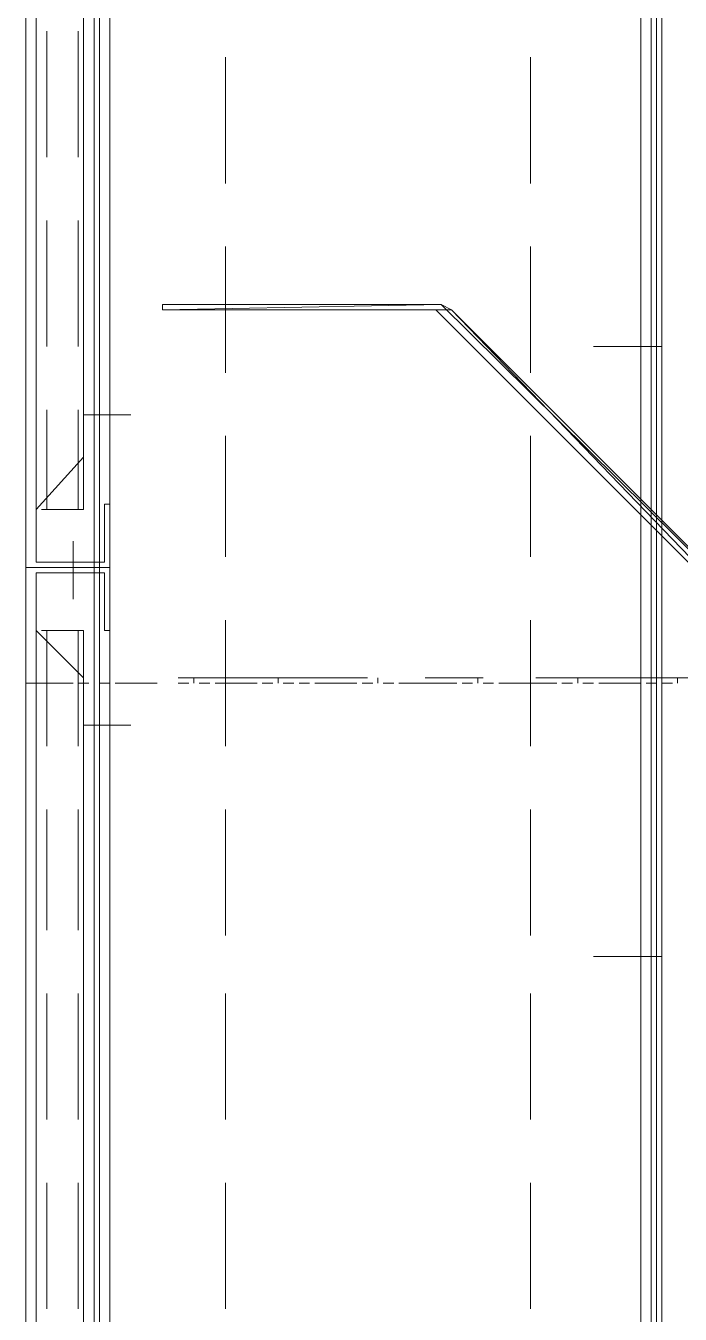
# Model space of a CAD drawing. Header units: metres. Extents: x 397906.3 to 397920.3, y 480840.8 to 480854.5.
# Drawn here: x 397906.59 to 397906.912, y 480842.552 to 480843.185 of the extents above; entities that cross this region are included whole.
import ezdxf

# ---------------------------------------------------------------- set-up
doc = ezdxf.new("R2010")
doc.units = ezdxf.units.M
doc.header["$MEASUREMENT"] = 0
for name, color, linetype, lineweight in [('04-RADIATOR', 213, 'Continuous', 0), ('10-SKID-P', 213, 'Continuous', 0), ('at_Entity', 7, 'Continuous', 0)]:
    doc.layers.add(name, color=color, linetype=linetype, lineweight=lineweight)

# ---------------------------------------------------------------- blocks, each defined once
blk = doc.blocks.new('WIP-Pump-S')
at = {"layer": '04-RADIATOR'}
for points in [[(7.2674, 3.20623), (7.2674, 0.46768)], [(7.58761, 0.46768), (7.58761, 3.20623), (7.2674, 3.20623)], [(7.2735, 3.20623), (7.2735, 0.48598)], [(7.58151, 0.48598), (7.58151, 3.20623)]]:
    blk.add_lwpolyline(points, dxfattribs=at)
at = {"layer": '10-SKID-P'}
blk.add_line((7.2674, 0.75129), (7.2674, 2.85552), dxfattribs=at)
blk.add_lwpolyline([(7.2613, 2.85247), (7.2613, 0.75434)], dxfattribs=at)
at = {"layer": 'at_Entity'}
for points in [[(7.58761, 2.85247), (7.58761, 2.85552), (7.63031, 2.85552), (7.63031, 1.8705), (7.58151, 1.8705)], [(7.58761, 2.85552), (7.58761, 1.8705)], [(7.59066, 2.85552), (7.59066, 1.8705)], [(7.26435, 0.75434), (7.26435, 2.85247)], [(7.59676, 2.23645), (7.59676, 2.16326)], [(7.62421, 2.2395), (7.62421, 2.16631)], [(7.59676, 2.18156), (7.59676, 2.10837)], [(7.59981, 2.18156), (7.59981, 2.10837)], [(7.61811, 2.18156), (7.61811, 2.10837)], [(7.62421, 2.10837), (7.62421, 2.18156)], [(7.33754, 2.16631), (7.33754, 2.09312)], [(7.51442, 2.16631), (7.51442, 2.09312)], [(7.62421, 2.12972), (7.62421, 2.05653)], [(7.59676, 2.12667), (7.59676, 2.05348)], [(7.59676, 2.07177), (7.59676, 1.99858)], [(7.59981, 2.07177), (7.59981, 1.99858)], [(7.61811, 2.07177), (7.61811, 1.99858)], [(7.62421, 1.99858), (7.62421, 2.07177)], [(7.33754, 2.05653), (7.33754, 1.98334)], [(7.51442, 2.05653), (7.51442, 1.98334)], [(7.55102, 2.01993), (7.39244, 2.01993), (7.13932, 1.76681), (7.13322, 1.76986), (7.38939, 2.02298), (7.55102, 2.02298), (7.55102, 2.01993), (7.55102, 2.01993)], [(7.38329, 2.01993), (7.13322, 1.76986), (7.14237, 1.76986), (7.38329, 2.01993)], [(7.38329, 2.01993), (7.39244, 2.01993), (7.14237, 1.76986), (7.38329, 2.01993)], [(7.38939, 2.02298), (7.38329, 2.01993), (7.55102, 2.01993), (7.38939, 2.02298)], [(7.38939, 2.02298), (7.55102, 2.02298), (7.55102, 2.01993), (7.38939, 2.02298)], [(7.62421, 2.01993), (7.62421, 1.94674)], [(7.59676, 2.01688), (7.59676, 1.94674)], [(7.30095, 1.99858), (7.2613, 1.99858)], [(7.27045, 1.99858), (7.30095, 1.99858)], [(7.59676, 1.95894), (7.56931, 1.95894)], [(7.59676, 1.96199), (7.59676, 1.90405)], [(7.59981, 1.96199), (7.59981, 1.90405)], [(7.61811, 1.96199), (7.61811, 1.90405)], [(7.62421, 1.90405), (7.62421, 1.96199)], [(7.33754, 1.94674), (7.33754, 1.8766)], [(7.51442, 1.94674), (7.51442, 1.8766)], [(7.62421, 1.90405), (7.59676, 1.93454)], [(7.58151, 1.8705), (7.58151, 1.9071), (7.58456, 1.9071), (7.58456, 1.87355)], [(7.62421, 1.91015), (7.62421, 1.87355)], [(7.62116, 1.90405), (7.59676, 1.90405)], [(7.60286, 1.88575), (7.60286, 1.8522)], [(7.60286, 1.85525), (7.60286, 1.88575)], [(7.58151, 1.87355), (7.58151, 1.8705)], [(7.58761, 0.75129), (7.63031, 0.75129), (7.63031, 1.8705), (7.58151, 1.8705)], [(7.58151, 1.86745), (7.58151, 1.8705)], [(7.58151, 1.8705), (7.58151, 1.8339), (7.58456, 1.8339), (7.58456, 1.86745)], [(7.62421, 1.87355), (7.58456, 1.87355)], [(7.58761, 0.75129), (7.58761, 1.8705)], [(7.59066, 0.75129), (7.59066, 1.8705)], [(7.62421, 1.86745), (7.58456, 1.86745)], [(7.62421, 1.81561), (7.62421, 1.86745)], [(7.33754, 1.84), (7.33754, 1.76681)], [(7.51442, 1.84), (7.51442, 1.76681)], [(7.62421, 1.8339), (7.59676, 1.80646)], [(7.59676, 1.76681), (7.59676, 1.8339)], [(7.62116, 1.8339), (7.59676, 1.8339)], [(7.59981, 1.76681), (7.59981, 1.8339)], [(7.61811, 1.76681), (7.61811, 1.8339)], [(7.62421, 1.8339), (7.62421, 1.76681)], [(7.17287, 1.80646), (7.33449, 1.80646)], [(7.25216, 1.80341), (7.25216, 1.80646)], [(7.2552, 1.80341), (7.2613, 1.80341)], [(7.26435, 1.80341), (7.27045, 1.80341)], [(7.2735, 1.80341), (7.2979, 1.80341)], [(7.30095, 1.80341), (7.30705, 1.80341)], [(7.3101, 1.80341), (7.3101, 1.80646)], [(7.31315, 1.80341), (7.31925, 1.80341)], [(7.3223, 1.80341), (7.35584, 1.80341)], [(7.35889, 1.80341), (7.36499, 1.80341)], [(7.36499, 1.80646), (7.39854, 1.80646)], [(7.36804, 1.80341), (7.36804, 1.80646)], [(7.37109, 1.80341), (7.37719, 1.80341)], [(7.38024, 1.80341), (7.41378, 1.80341)], [(7.41683, 1.80341), (7.42293, 1.80341)], [(7.42598, 1.80341), (7.42598, 1.80646)], [(7.42903, 1.80341), (7.43513, 1.80341)], [(7.43208, 1.80646), (7.54187, 1.80646)], [(7.43818, 1.80341), (7.46258, 1.80341)], [(7.46563, 1.80341), (7.47173, 1.80341)], [(7.47478, 1.80341), (7.48088, 1.80341)], [(7.48393, 1.80341), (7.48393, 1.80646)], [(7.48697, 1.80341), (7.49307, 1.80341)], [(7.49612, 1.80341), (7.52052, 1.80341)], [(7.52357, 1.80341), (7.52967, 1.80341)], [(7.53272, 1.80341), (7.53272, 1.80646)], [(7.53577, 1.80341), (7.54187, 1.80341)], [(7.55407, 1.80341), (7.57846, 1.80341)], [(7.58151, 1.80341), (7.58761, 1.80341)], [(7.59066, 1.80341), (7.59066, 1.80646)], [(7.59371, 1.80341), (7.59981, 1.80341)], [(7.60286, 1.80341), (7.63031, 1.80341)], [(7.59676, 1.73022), (7.59676, 1.79426)], [(7.59676, 1.77901), (7.56931, 1.77901)], [(7.59676, 1.77901), (7.56931, 1.77901)], [(7.62421, 1.70887), (7.62421, 1.77901)], [(7.33754, 1.73022), (7.33754, 1.65703)], [(7.51442, 1.73022), (7.51442, 1.65703)], [(7.59676, 1.66008), (7.59676, 1.73022)], [(7.59981, 1.66008), (7.59981, 1.73022)], [(7.61811, 1.66008), (7.61811, 1.73022)], [(7.62421, 1.73022), (7.62421, 1.66008)], [(7.59676, 1.62348), (7.59676, 1.69667)], [(7.62421, 1.59909), (7.62421, 1.67228)], [(7.30095, 1.64483), (7.2613, 1.64483)], [(7.27045, 1.64483), (7.30095, 1.64483)], [(7.33754, 1.62348), (7.33754, 1.55029)], [(7.51442, 1.62348), (7.51442, 1.55029)], [(7.59676, 1.55029), (7.59676, 1.62348)], [(7.59981, 1.55029), (7.59981, 1.62348)], [(7.61811, 1.55029), (7.61811, 1.62348)], [(7.62421, 1.62348), (7.62421, 1.55029)], [(7.59676, 1.5137), (7.59676, 1.58689)], [(7.62421, 1.4893), (7.62421, 1.56249)], [(7.33754, 1.5137), (7.33754, 1.44051)], [(7.51442, 1.5137), (7.51442, 1.44051)], [(7.59676, 1.44051), (7.59676, 1.5137)], [(7.59981, 1.44051), (7.59981, 1.5137)], [(7.61811, 1.44051), (7.61811, 1.5137)], [(7.62421, 1.5137), (7.62421, 1.44051)], [(7.59676, 1.40696), (7.59676, 1.4771)], [(7.62421, 1.37951), (7.62421, 1.45575)]]:
    blk.add_lwpolyline(points, dxfattribs=at)

msp = doc.modelspace()

# ---------------------------------------------------------------- block references
at = {"xscale": -0.8474630183703425, "yscale": 0.8474630183703425, "zscale": 0.8474630183703425}
msp.add_blockref('WIP-Pump-S', (397913.05623, 480841.33342, 7.622), dxfattribs=at)

doc.saveas('drawing.dxf')
